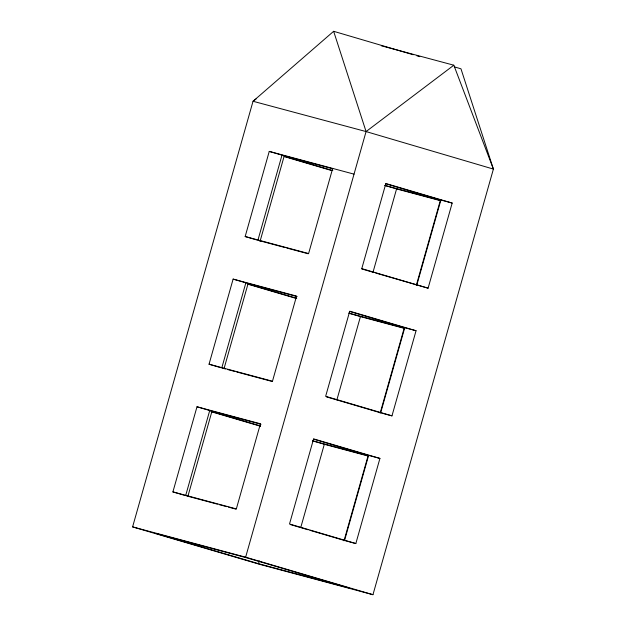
<?xml version="1.0" encoding="UTF-8"?>
<svg xmlns="http://www.w3.org/2000/svg" width="626" height="626" viewBox="0 0 626 626"><rect width="100%" height="100%" fill="white"/><g stroke="black" fill="none" stroke-linecap="round" stroke-linejoin="round"><path stroke-width="0.94" d="M454.413 66.88L460.971 68.813L493.398 169.09L372.963 594.7L259.923 564.402L132.602 526.889L253.037 101.271L333.642 31.3L413.223 54.744M172.909 491.895L196.994 406.775L260.432 423.779L236.338 508.907L172.909 491.895L184.725 495.385M209.037 364.215L233.122 279.094L296.56 296.098L272.474 381.218L209.037 364.215L220.861 367.697M256.989 240.016L245.165 236.534L269.25 151.406L354.034 174.138M185.64 495.651L209.726 410.531L261.034 424.279M297.162 296.599L245.854 282.842L221.768 367.963L225.501 368.964M332.359 168.668L281.99 155.162L257.896 240.282L284.955 247.536M188.043 495.8L211.87 411.611L260.549 425.954M224.178 368.111L247.998 283.922L296.685 298.273M260.04 241.362L284.134 156.242L332.813 170.585M332.688 168.417L308.602 253.538L245.165 236.534M132.602 526.889L245.635 557.187L366.077 131.57L333.642 31.3M258.499 563.682L348.925 587.916L247.067 557.907L156.641 533.665L258.499 563.682L259.297 560.857M300.754 527.546L324.315 444.288L368.589 456.158M336.89 399.857L360.443 316.607L404.717 328.478M373.018 272.177L396.579 188.927L440.853 200.79M344.01 540.809L368.104 455.689L312.523 440.79M380.146 413.129L404.232 328.008L348.659 313.11M416.274 285.448L440.36 200.32L384.787 185.421L396.579 188.927M345.474 540.77L355.834 543.548L379.927 458.42L368.62 455.392L344.535 540.512L309.972 530.332M381.602 413.082L391.97 415.86L416.055 330.739L404.748 327.711L380.663 412.831L326.482 396.868M416.791 285.143L440.884 200.023L452.183 203.051L428.098 288.179L375.694 273.038M256.144 98.924L253.037 101.271L366.077 131.57L493.398 169.09L453.827 65.206L381.289 45.768M366.077 131.57L453.827 65.206M286.818 248.037L308.274 253.788M227.363 369.465L234.828 371.468M236.698 371.969L272.146 381.469M186.571 495.902L217.355 504.149M219.225 504.65L226.682 506.653M228.553 507.154L236.018 509.157M416.963 55.847L419.772 56.676M452.183 203.051L385.859 183.512L361.773 268.632L428.098 288.179M385.765 183.786L440.884 200.023M269.25 151.406L281.99 155.162M284.063 156.523L331.803 170.593M361.679 268.906L373.824 272.49M416.055 330.739L349.731 311.2L325.645 396.321L391.97 415.86M349.637 311.466L404.748 327.711M233.122 279.094L245.854 282.842M349.535 313.391L360.443 316.607M247.927 284.204L296.614 298.547M379.927 458.42L313.603 438.881L289.509 524.001L355.834 543.548M313.509 439.155L368.62 455.392M196.994 406.775L209.726 410.531M312.491 440.806L324.315 444.288M210.86 411.611L260.479 426.236M290.354 524.549L308.102 529.784M245.635 557.187L372.963 594.7"/></g></svg>
